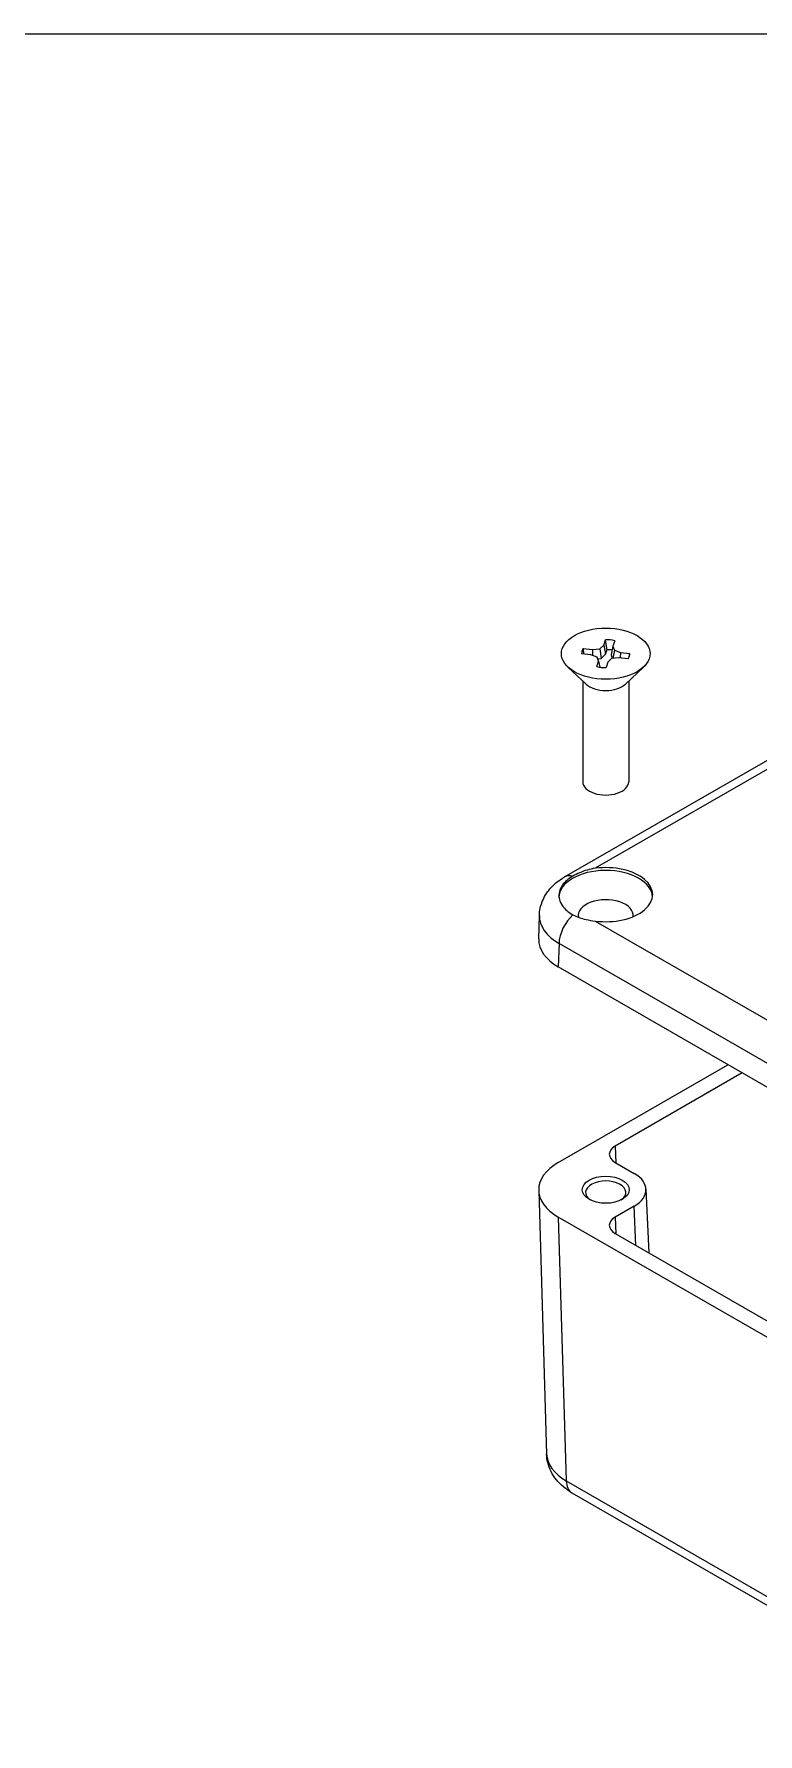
# Model space of a CAD drawing. Header units: millimetres. Extents: x 14 to 415, y 15 to 319.
# Drawn here: x 286.7 to 332.4, y 210.9 to 318.1 of the extents above; entities that cross this region are included whole.
import ezdxf
from ezdxf.enums import TextEntityAlignment as Align

# ---------------------------------------------------------------- set-up
doc = ezdxf.new("R2010")
doc.units = ezdxf.units.MM
doc.header["$LTSCALE"] = 1.538462
for name, color, linetype, lineweight in [('Sketch Geometry (ANSI)', 7, 'Continuous', 9), ('Symbol (ANSI)', 7, 'Continuous', 9), ('Visible (ANSI)', 7, 'Continuous', 9), ('Visible Narrow (ANSI)', 7, 'Continuous', 9)]:
    doc.layers.add(name, color=color, linetype=linetype, lineweight=lineweight)
doc.styles.add('Text Style20', font='arial.ttf')

# ---------------------------------------------------------------- blocks, each defined once
blk = doc.blocks.new('Title Blocks HAMMOND')
at = {"layer": 'Sketch Geometry (ANSI)'}
blk.add_line((269.997, 206.727), (9.353, 206.727), dxfattribs=at)
at = {"layer": 'Symbol (ANSI)', "style": 'Text Style20'}
blk.add_attdef('<TITLE>_001', text='', height=5, dxfattribs=at).set_placement((231.474, 16.617), align=Align.MIDDLE_CENTER)

msp = doc.modelspace()

# ---------------------------------------------------------------- linework, layer by layer
at = {"layer": 'Visible (ANSI)'}
for p, q in [((320.2186, 264.9055), (350.091, 282.1079)), ((322.6878, 279.5276), (322.7961, 279.863)), ((323.3784, 279.8006), (323.2701, 279.4653)), ((321.8735, 278.9132), (321.2912, 278.9756)), ((321.3994, 279.3109), (321.9818, 279.2485)), ((322.2715, 278.7715), (321.8735, 278.9132)), ((321.9818, 279.2485), (322.4416, 279.2984)), ((321.9818, 279.2485), (321.9818, 278.8746)), ((322.3581, 278.5066), (322.2715, 278.7715)), ((322.4416, 279.2984), (322.6878, 279.5276)), ((322.4416, 279.2984), (322.5155, 278.6831)), ((322.5155, 278.6831), (322.8011, 278.949)), ((322.6878, 279.5276), (322.8011, 278.949)), ((322.8011, 278.949), (322.8949, 279.2395)), ((323.2701, 279.4653), (323.1487, 278.9118)), ((323.1487, 278.9118), (323.2253, 278.6777)), ((323.6465, 278.7234), (323.1866, 278.6735)), ((323.3567, 279.2004), (323.2631, 278.6818)), ((323.2701, 279.4653), (323.3567, 279.2004)), ((323.3567, 279.2004), (323.7548, 279.0587)), ((324.2288, 278.661), (323.6465, 278.7234)), ((323.7548, 279.0587), (323.7304, 278.7144)), ((323.7548, 279.0587), (324.3371, 278.9964)), ((321.5769, 277.062), (320.4262, 278.1432)), ((322.2499, 278.1713), (322.3581, 278.5066)), ((322.3078, 278.6605), (322.5155, 278.6831)), ((322.3581, 278.5066), (322.4395, 278.1358)), ((322.9405, 278.4443), (322.8322, 278.1089)), ((323.1866, 278.6735), (322.9405, 278.4443)), ((324.0514, 277.062), (325.2021, 278.1432)), ((321.363, 277.2629), (321.363, 270.9061)), ((324.2653, 277.2629), (324.2653, 270.9061)), ((318.5836, 260.9951), (318.6285, 262.482)), ((346.7474, 243.725), (319.8221, 259.2303)), ((319.8221, 246.903), (330.5254, 253.0666)), ((331.4229, 252.5498), (323.4121, 247.9367)), ((323.4121, 246.9034), (324.6097, 246.2138)), ((318.5836, 245.1381), (319.0859, 228.5015)), ((325.3522, 245.2186), (325.5342, 241.2023)), ((346.7474, 227.9527), (319.8221, 243.458)), ((324.6097, 244.1472), (323.4121, 243.4576)), ((323.4121, 242.4243), (344.9523, 230.0201)), ((320.676, 226.078), (347.0994, 210.8618))]:
    msp.add_line(p, q, dxfattribs=at)
for centre, major_axis in [((322.8141, 278.986), (-2.8008, 0)), ((322.8141, 245.1805), (1.4808, 0))]:
    msp.add_ellipse(centre, major_axis=major_axis, ratio=0.5758617, dxfattribs=at)
for centre, major_axis, ratio, start_param, end_param in [((322.8141, 278.986), (1.5231, 0), 0.5758617, 1.19127287, 1.58265498), ((322.8141, 278.986), (-1.5231, 0), 0.5758617, 5.90366185, 6.29504396), ((322.8141, 278.4325), (-1.4037, 0), 0.5758617, 4.42384949, 4.65483901), ((322.8141, 278.986), (1.5231, 0), 0.5758617, 5.90366185, 6.29504396), ((322.8141, 278.986), (-1.5231, 0), 0.5758617, 1.19127287, 1.58265498), ((322.8141, 277.4986), (-1.4512, 0), 0.5758617, 0.54983872, 2.59175393), ((322.8141, 270.9061), (1.4512, 0), 0.5758617, 3.14159265, 6.28318531), ((322.8141, 263.6161), (2.9505, 0), 0.5758617, 0.0139101, 3.14323996), ((322.8141, 263.7891), (2.9615, 0), 0.5758617, 4.48825527, 8.07811534), ((322.8141, 262.4726), (1.7346, 0), 0.5758617, 6.21553812, 9.53516033), ((322.815, 260.9528), (-4.2321, 0), 0.57568633, 6.26580466, 7.06843118), ((324.3105, 247.4201), (1.2701, 0), 0.57546724, 2.35653711, 3.9266482), ((322.815, 245.1805), (-4.2321, 0), 0.57568633, 5.49793944, 7.06843118), ((322.8141, 245.0075), (1.2692, 0), 0.5758617, 5.58246597, 10.1254973), ((322.8129, 245.1805), (-2.5402, 0), 0.57546724, 2.35653711, 3.9266482), ((324.3105, 242.9409), (1.2701, 0), 0.57546724, 2.35653711, 3.9266482)]:
    msp.add_ellipse(centre, major_axis=major_axis, ratio=ratio, start_param=start_param, end_param=end_param, dxfattribs=at)
for points in [[(322.8949, 279.2395), (322.8475, 279.5413), (322.7961, 279.863)], [(321.4419, 278.9594), (321.4206, 279.1319), (321.3994, 279.3109)], [(324.295, 278.7809), (324.316, 278.8873), (324.3371, 278.9964)]]:
    msp.add_open_spline(points, degree=2, dxfattribs=at)
for points, knots in [([(318.6285, 262.482), (318.6376, 262.7817), (318.7018, 263.0817), (318.9259, 263.6445), (319.0915, 263.9128), (319.5121, 264.4059), (319.7777, 264.6299), (320.1193, 264.8469), (320.1685, 264.8767), (320.2186, 264.9055)], [0.000060619, 0.000060619, 0.000060619, 0.000060619, 0.117381771, 0.117381771, 0.238666925, 0.238666925, 0.372740532, 0.372740532, 0.394888995, 0.394888995, 0.394888995, 0.394888995]), ([(320.7442, 264.9561), (320.601, 264.8749), (320.4724, 264.7855), (320.2483, 264.5931), (320.1534, 264.4906), (319.9311, 264.1777), (319.856, 263.9578), (319.856, 263.5144), (319.9311, 263.295), (320.1534, 262.9836), (320.2483, 262.8816), (320.4724, 262.6907), (320.601, 262.6022), (320.7442, 262.5219)], [0, 0, 0, 0, 0.071075586, 0.071075586, 0.142263388, 0.142263388, 0.27876868, 0.27876868, 0.415273972, 0.415273972, 0.486461775, 0.486461775, 0.55753736, 0.55753736, 0.55753736, 0.55753736]), ([(322.1559, 265.4518), (321.9857, 265.4291), (321.8166, 265.3916), (321.3118, 265.243), (320.9975, 265.1), (320.7442, 264.9561)], [-0.18849339, -0.18849339, -0.18849339, -0.18849339, -0.128856125, -0.128856125, -0.003643947, -0.003643947, -0.003643947, -0.003643947]), ([(320.7442, 262.5219), (320.9756, 262.3925), (321.2605, 262.2917), (321.7595, 262.1828), (321.9576, 262.1527), (322.1559, 262.1263)], [0.534958558, 0.534958558, 0.534958558, 0.534958558, 0.649256597, 0.649256597, 0.718705355, 0.718705355, 0.718705355, 0.718705355]), ([(320.676, 226.078), (320.3003, 226.2944), (319.9633, 226.5694), (319.4448, 227.2106), (319.2528, 227.5837), (319.1156, 228.1472), (319.0913, 228.3242), (319.086, 228.5015)], [0, 0, 0, 0, 0.166280996, 0.166280996, 0.324837679, 0.324837679, 0.394223845, 0.394223845, 0.394223845, 0.394223845])]:
    msp.add_open_spline(points, degree=3, knots=knots, dxfattribs=at)
at = {"layer": 'Visible Narrow (ANSI)'}
for p, q in [((349.8427, 281.3956), (322.1559, 265.4518)), ((322.1559, 262.1263), (346.8511, 247.9052)), ((319.8667, 260.7072), (319.8221, 259.2303)), ((346.7474, 245.2276), (319.8667, 260.7072)), ((323.4121, 247.9367), (323.4602, 246.8757)), ((319.8221, 243.458), (320.3241, 226.8314)), ((323.4121, 243.4576), (323.4602, 242.3966)), ((324.7219, 241.67), (324.6097, 244.1472)), ((320.3241, 226.8314), (346.7474, 211.6152))]:
    msp.add_line(p, q, dxfattribs=at)
for centre, major_axis, ratio, start_param, end_param in [((321.0631, 263.439), (-0.8445, 1.4665), 0.57809312, 5.76947002, 6.28318531), ((322.8589, 262.4055), (-4.2309, 0.0511), 0.57577051, 6.27294552, 7.07538174), ((321.0631, 261.372), (-0.8445, -1.4665), 0.57809312, 4.19480627, 5.47840014), ((323.3163, 228.578), (-4.2309, -0.0511), 0.57577051, 0.01043008, 0.77829531), ((321.5205, 227.5445), (-0.8445, -1.4665), 0.57809312, 5.51330673, 6.28318531)]:
    msp.add_ellipse(centre, major_axis=major_axis, ratio=ratio, start_param=start_param, end_param=end_param, dxfattribs=at)

# ---------------------------------------------------------------- block references
at = {"xscale": 1.538461538461538, "yscale": 1.538461538461538, "zscale": 1.538461538461538}
msp.add_blockref('Title Blocks HAMMOND', (-0.3828, 0.0192), dxfattribs=at)

doc.saveas('drawing.dxf')
